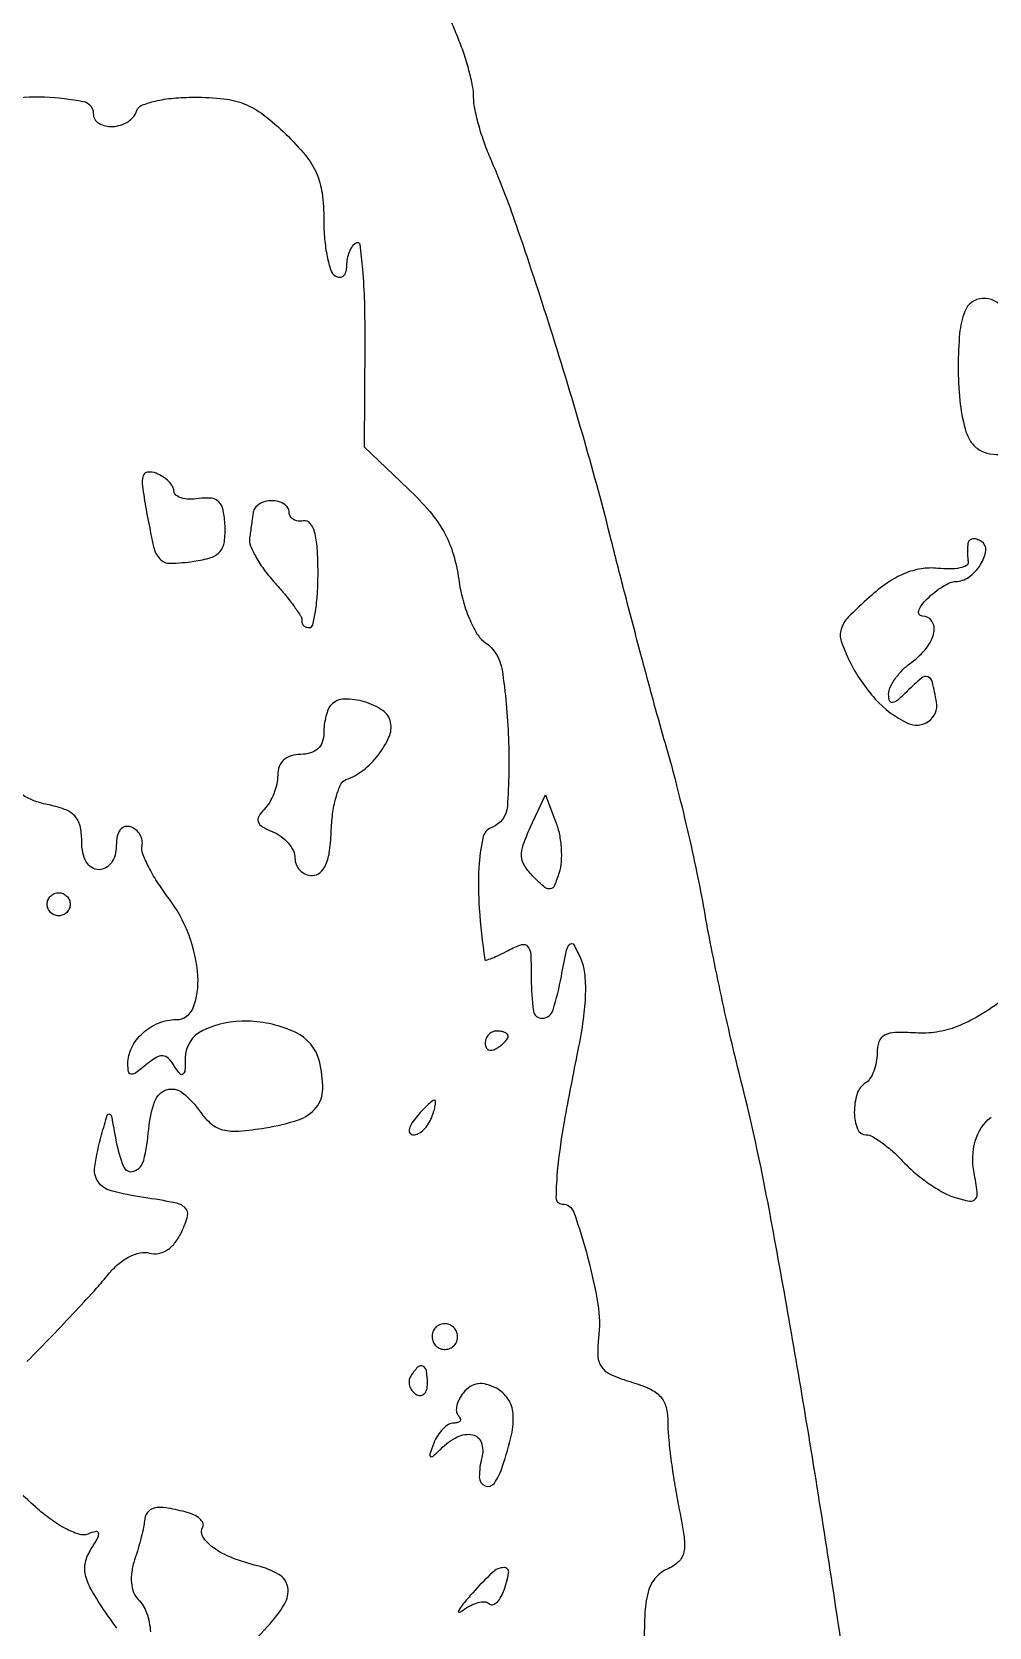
# Model space of a CAD drawing. Extents: x 0 to 5034, y 0 to 2560.
# Drawn here: x 2773.7 to 2856.7, y 1594.3 to 1732.7 of the extents above; entities that cross this region are included whole.
import ezdxf

# ---------------------------------------------------------------- set-up
doc = ezdxf.new("R2010")
doc.units = 0

msp = doc.modelspace()

# ---------------------------------------------------------------- linework, layer by layer
for points in [[(2844.205039, 1590.736801, 0.004952), (2840.957488, 1611.648768, 0.004932), (2837.681401, 1630.304507, 0.01627), (2835.002407, 1642.5, -0.006033), (2834.233613, 1645.686991, -0.003588), (2833.391101, 1649.5, -0.003591), (2832.605698, 1653.313671, -0.006191), (2832.014222, 1656.5, 0.009073), (2831.403756, 1659.686194, 0.00523), (2830.559286, 1663.5, 0.005224), (2829.631025, 1667.312761, 0.008709), (2828.760312, 1670.5, -0.00419), (2827.784821, 1673.947905, -0.001686), (2826.507218, 1678.675, -0.001668), (2825.165237, 1683.775862, -0.002111), (2823.960462, 1688.5, 0.008948), (2821.608008, 1697.224407, 0.00633), (2818.668402, 1706.935711, 0.006186), (2815.712873, 1715.8854, 0.019437), (2813.423675, 1721.783927, -0.018807), (2812.878686, 1723.182959, -0.016853), (2812.418204, 1724.670768, -0.017158), (2812.095806, 1726.034561, -0.049496), (2812, 1727, 0.048166), (2811.906777, 1727.965491, 0.016751), (2811.593196, 1729.329232, 0.01646), (2811.145273, 1730.817046, 0.018435), (2810.615137, 1732.216073, -0.007817), (2810.021463, 1733.687692, -0.005127)], [(2771.233136, 1726.862444, -0.04023), (2774.785856, 1727.022573, -0.039241), (2778.133522, 1726.639898, -0.35896), (2779, 1725.588484, 0.265637), (2779.486774, 1724.736896, 0.150623), (2780.67742, 1724.454048, 0.12124), (2782.016254, 1724.878585, 0.176984), (2782.779124, 1725.837373, -0.220294), (2783.213099, 1726.298187, -0.038406), (2784.381937, 1726.666099, -0.034611), (2785.950208, 1726.917544, -0.02245), (2787.785726, 1727, -0.027813), (2790.337798, 1726.857927, -0.068228), (2792.15611, 1726.398534, -0.068466), (2793.779951, 1725.467848, -0.028164), (2795.702393, 1723.803833, -0.02747), (2797.405208, 1721.9616, -0.068609), (2798.367547, 1720.406544, -0.071897), (2798.848193, 1718.693922, -0.032527), (2799, 1716.36285, 0.021886), (2799.073164, 1714.692194, 0.028829), (2799.29375, 1713.183401, 0.028974), (2799.61153, 1711.992407, 0.176434), (2800, 1711.5, 0.131946), (2800.379909, 1711.386134, 0.190139), (2800.70625, 1711.504138, 0.14379), (2800.926373, 1711.853366, 0.069308), (2801, 1712.381966, -0.048723), (2801.05965, 1712.992644, -0.047115), (2801.236439, 1713.587468, -0.050906), (2801.49628, 1714.080802, -0.108097), (2801.804899, 1714.379421, -0.544935), (2802.122353, 1714.228292, -0.010409), (2802.357233, 1712.057252, -0.014967), (2802.518513, 1709.231779, -0.00828), (2802.554899, 1705.77561), (2802.5, 1696.674345), (2806.317689, 1693.041959, -0.026045), (2808.1852, 1691.069945, -0.049522), (2809.430779, 1689.276914, -0.054478), (2810.22501, 1687.394879, -0.039308), (2810.704616, 1685.165583, 0.032434), (2811.049477, 1683.448272, 0.033569), (2811.610803, 1681.810222, 0.0357), (2812.290908, 1680.466757, 0.104694), (2812.99321, 1679.710796, -0.204709), (2814.464221, 1677.329766, -0.02815), (2815.019452, 1671.395095, -0.026331), (2814.926961, 1665.485325, -0.291914), (2813.586943, 1663.671737, 0.254905), (2812.789064, 1662.734417, 0.037865), (2812.454981, 1660.185715, 0.032073), (2812.488513, 1656.649951, 0.016185), (2812.960294, 1652.214816, 0.463503), (2813.063832, 1652.149266, 0.015955), (2813.575836, 1652.327826, 0.019785), (2814.230017, 1652.609846, 0.011201), (2815, 1653, -0.041148), (2816.148479, 1653.498, -0.313732), (2816.684259, 1653.343286, -0.160238), (2816.951415, 1652.641816, -0.01153), (2817, 1650.535184, 0.034223), (2817.191523, 1647.740317, 0.396648), (2817.972065, 1647.11076, 0.3067), (2818.886656, 1647.837855, 0.02963), (2819.610109, 1650.73524, -0.005378), (2820.06246, 1653.011127, -0.151389), (2820.352017, 1653.531893, -0.489355), (2820.685162, 1653.482448, -0.023394), (2821.269695, 1652.321615, -0.07838), (2821.617864, 1651.029776, -0.033809), (2821.687985, 1649.24314, -0.027561), (2821.501607, 1647.01555, -0.015451), (2821.043137, 1644.336375, 0.005385), (2819.853953, 1638.14004, 0.019186), (2819.288428, 1634.140739, 0.023228), (2819.143423, 1631.538161, 0.416914), (2819.676649, 1631, -0.318716), (2820.687105, 1630.28308, -0.018057), (2821.885264, 1626.417101, -0.02601), (2822.768573, 1622.321472, -0.069426), (2822.833496, 1619.34104, 0.042172), (2822.782424, 1617.772861, 0.149513), (2823.122319, 1616.837549, 0.131062), (2823.958721, 1616.182, 0.029395), (2825.677815, 1615.563514, -0.034175), (2827.272443, 1614.972548, -0.10334), (2828.204081, 1614.294451, -0.124444), (2828.689401, 1613.380296, -0.06113), (2828.845951, 1612.063514, 0.024511), (2828.904788, 1610.763786, 0.008325), (2829.114166, 1608.883535, 0.008256), (2829.41485, 1606.810801, 0.009408), (2829.772614, 1604.83788, -0.011622), (2830.252876, 1602.120979, -0.084056), (2830.231712, 1600.798238, -0.163772), (2829.769815, 1599.969323, -0.079682), (2828.743366, 1599.29869, 0.118034), (2827.721475, 1598.514271, 0.108916), (2827.128389, 1597.32962, 0.052488), (2826.841246, 1595.325463, 0.008916), (2826.765512, 1591.46081, 0.006909)], [(2773.25, 1617.337499, 0.003737), (2775.393685, 1619.531468, 0.003793), (2777.493494, 1621.746296, 0.003691), (2779.290867, 1623.699877, 0.015545), (2780.323597, 1624.912848, -0.047907), (2781.168508, 1625.784254, -0.057125), (2782.118422, 1626.421606, -0.065289), (2783.057437, 1626.7606, -0.118509), (2783.869117, 1626.744478, 0.108429), (2784.668137, 1626.712688, 0.102319), (2785.425749, 1627.015444, 0.085054), (2786.107044, 1627.654995, 0.051635), (2786.680649, 1628.603045, 0.04524), (2787.185029, 1629.982581, 0.281609), (2786.97969, 1630.673459, 0.137168), (2786.103654, 1631.107774, 0.009694), (2783.385128, 1631.569497, -0.025651), (2780.540929, 1632.14646, -0.183608), (2779.415094, 1632.941064, -0.19062), (2779.124181, 1634.264962, -0.027966), (2779.72528, 1637, -0.003728), (2780.218447, 1638.716905, -0.442141), (2780.404378, 1638.806957, -0.255172), (2780.578609, 1638.595661, -0.002282), (2780.971446, 1636.5, 0.050412), (2781.622078, 1634.249873, 0.399614), (2782.52025, 1633.839869, 0.257084), (2783.375539, 1634.785238, 0.036071), (2783.810365, 1637.479107, -0.06066), (2784.317556, 1639.869324, -0.234467), (2785.364611, 1640.904966, -0.256011), (2786.743728, 1640.651228, -0.069255), (2788.310588, 1638.966961, 0.063907), (2789.245549, 1637.940235, 0.117596), (2790.247424, 1637.430831, 0.080252), (2791.630601, 1637.325357, 0.01863), (2793.952979, 1637.608472, 0.040492), (2796.808807, 1638.305842, 0.143841), (2798.341335, 1639.368238, 0.170316), (2798.910963, 1640.970848, 0.062587), (2798.617166, 1643.389197, 0.225161), (2796.570103, 1645.87534, 0.103821), (2792.393728, 1646.86255, 0.116803), (2788.493617, 1646.042135, 0.288609), (2786.984687, 1643.682612, -0.012827), (2786.948503, 1642.575378, -0.211196), (2786.783298, 1642.253819, -0.415121), (2786.528666, 1642.281175, -0.028172), (2786.060903, 1642.935698, 0.050531), (2785.518034, 1643.627794, 0.190605), (2785.026082, 1643.852214, 0.156052), (2784.448336, 1643.699562, 0.03121), (2783.576215, 1643.063253, -0.015622), (2782.708275, 1642.387576, -0.177487), (2782.297115, 1642.269823, -0.3412), (2782.064219, 1642.478253, -0.04582), (2782, 1643.177555, -0.118357), (2782.335086, 1644.573296, -0.090543), (2783.290587, 1645.825429, -0.087137), (2784.665999, 1646.69646, -0.097987), (2786.2, 1647, 0.313988), (2787.678259, 1648.029842, 0.105684), (2788.074055, 1650.773904, 0.074163), (2787.288192, 1654.36583, 0.072164), (2785.484523, 1657.609178, -0.020521), (2784.540856, 1658.957732, -0.025792), (2783.785951, 1660.282471, -0.025455), (2783.280724, 1661.427675, -0.147927), (2783.234523, 1662.078569, 0.105195), (2783.240908, 1662.560628, 0.08698), (2783.054829, 1663.040528, 0.083493), (2782.707376, 1663.444748, 0.085893), (2782.25, 1663.708333, 0.152494), (2781.749484, 1663.732772, 0.16683), (2781.345, 1663.465167, 0.112847), (2781.084314, 1662.89818, 0.051598), (2781, 1662.083333, -0.066838), (2780.890607, 1661.268645, -0.089505), (2780.57, 1660.597222, -0.105629), (2780.084669, 1660.157357, -0.132217), (2779.5, 1660, -0.141122), (2778.878287, 1660.17904, -0.119051), (2778.398515, 1660.670833, -0.087987), (2778.098069, 1661.467786, -0.046282), (2778, 1662.525, 0.057239), (2777.85174, 1663.815868, 0.134881), (2777.393564, 1664.66087, 0.116012), (2776.515712, 1665.229523, 0.036622), (2775, 1665.65, -0.041805), (2773.797417, 1665.997054, -0.063306), (2772.83824, 1666.509851, -0.080614)], [(2858.050163, 1648.805502, -0.022448), (2855.834389, 1647.324456, -0.044081), (2853.932238, 1646.390986, -0.053282), (2852.159642, 1645.916308, -0.055664), (2850.35316, 1645.836828, 0.021938), (2848.582345, 1645.878229, 0.115432), (2847.646406, 1645.638906, 0.1924), (2847.164795, 1645.079102, 0.082763), (2847, 1644.090343, -0.046174), (2846.925936, 1643.290044, -0.045997), (2846.70625, 1642.515852, -0.049989), (2846.38361, 1641.878035, -0.112726), (2846, 1641.5, 0.180495), (2845.261768, 1640.548951, 0.078547), (2845.02527, 1638.942423, 0.090605), (2845.302945, 1637.508866, 0.308994), (2846.047749, 1637, -0.131487), (2846.589076, 1636.855141, -0.026337), (2847.434633, 1636.30645, -0.026172), (2848.377761, 1635.54284, -0.021814), (2849.297749, 1634.63898, 0.030552), (2850.304855, 1633.683513, 0.023513), (2851.510412, 1632.765161, 0.024023), (2852.723178, 1632.011669, 0.050974), (2853.737697, 1631.575497, 0.028592), (2855.025066, 1631.250872, 0.281205), (2855.526916, 1631.438857, 0.202464), (2855.688738, 1632.036063, 0.015621), (2855.408101, 1633.709496, -0.118342), (2855.513014, 1636.455168, -0.154404), (2856.883177, 1638.545721, -0.132578)], [(2781.050964, 1594.22071, -0.013257), (2780.062688, 1595.592076, -0.017946), (2778.828984, 1597.55093, -0.074739), (2778.31676, 1598.844778, -0.117141), (2778.322624, 1599.918906, -0.080063), (2778.798055, 1601.048243, 0.011155), (2779.403628, 1602.067859, 0.180617), (2779.464705, 1602.455569, 0.423021), (2779.248138, 1602.594161, 0.033838), (2778.528075, 1602.3724, -0.173996), (2777.750115, 1602.355387, -0.042126), (2776.549719, 1602.872668, -0.037663), (2775.174896, 1603.746865, -0.027842), (2773.792708, 1604.904772, 0.017372), (2772.440408, 1606.086673, 0.02153)], [(2791.899232, 1591.655757, -0.030977), (2794.135265, 1594.375565, 0.049922), (2795.588881, 1596.286658, 0.181392), (2795.874606, 1597.759452, 0.221211), (2795.112426, 1598.867166, 0.074694), (2793.25, 1599.618835, -0.034317), (2791.055787, 1600.305045, -0.061787), (2789.399424, 1601.19946, -0.097203), (2788.504507, 1602.143941, -0.287077), (2788.499763, 1602.999617, 0.249611), (2788.521405, 1603.335474, 0.111265), (2788.246241, 1603.700081, 0.071498), (2787.702197, 1604.041119, 0.040372), (2786.965838, 1604.298683, 0.023288), (2785.299092, 1604.652563, 0.096663), (2784.275978, 1604.621775, 0.186115), (2783.696413, 1604.233027, 0.139085), (2783.44078, 1603.5, -0.0379), (2783.368175, 1602.965109, -0.009394), (2783.16686, 1602.103243, -0.009554), (2782.898253, 1601.122639, -0.009448), (2782.591444, 1600.149337, 0.044675), (2782.342983, 1599.111459, 0.058835), (2782.315613, 1598.13927, 0.068107), (2782.505452, 1597.311332, 0.106398), (2782.900663, 1596.699337, -0.11382), (2783.63231, 1595.529049, -0.064529), (2783.971234, 1593.884042, -0.077952)]]:
    msp.add_lwpolyline(points, format="xyb")
for points in [[(2854.606989, 1708.418213, 0.068764), (2854.162949, 1706.514014, 0.023523), (2854.035851, 1703.675502, 0.023927), (2854.18533, 1700.696499, 0.040987), (2854.630286, 1698.25, 0.066118), (2855.045414, 1697.251131, 0.100128), (2855.667883, 1696.549259, 0.098819), (2856.520764, 1696.138644, 0.063007), (2857.616631, 1696, 0.064421), (2858.928184, 1696.169687, 0.204641), (2859.611453, 1696.701109, 0.112867), (2859.929394, 1697.80151, 0.014123), (2860, 1700.300635, 0.054032), (2859.487443, 1705.029853, 0.092887), (2857.944757, 1708.666859, 0.268044), (2856.154271, 1709.555327, 0.293309)], [(2783.588855, 1691.234918, 0.009369), (2784.237304, 1687.989862, 0.133285), (2784.779157, 1686.951533, 0.215683), (2785.677311, 1686.571847, 0.030216), (2787.735442, 1686.747863, 0.037922), (2789.205269, 1687.078916, 0.139541), (2789.997204, 1687.591715, 0.148026), (2790.374383, 1688.425213, 0.044528), (2790.433518, 1689.831132, 0.035015), (2790.274617, 1691.183512, 0.146517), (2789.901933, 1691.903012, 0.179904), (2789.245505, 1692.216796, 0.058602), (2788.154048, 1692.187142, -0.041832), (2787.329048, 1692.137071, -0.066873), (2786.632752, 1692.246972, -0.094552), (2786.165305, 1692.48952, -0.229827), (2786, 1692.830153, 0.134618), (2785.887783, 1693.239399, 0.062188), (2785.546895, 1693.679108, 0.055031), (2785.04752, 1694.080593, 0.050242), (2784.457516, 1694.377929, 0.114085), (2783.715329, 1694.481928, 0.31295), (2783.329558, 1694.16057, 0.101198), (2783.268825, 1693.267992, 0.011181)], [(2792.875, 1691, -0.002675), (2792.813431, 1690.527975, -0.001306), (2792.73011, 1689.926563, -0.001295), (2792.640201, 1689.301541, -0.001876), (2792.557288, 1688.75, 0.137318), (2792.635886, 1688.097966, 0.031102), (2793.130668, 1687.086829, 0.029963), (2793.869446, 1685.952221, 0.025202), (2794.779839, 1684.84346, -0.012224), (2795.698005, 1683.782591, -0.017371), (2796.456963, 1682.792949, -0.013467), (2797.024895, 1681.949407, -0.184178), (2797.097551, 1681.59346, 0.129492), (2797.119007, 1681.367407, 0.120713), (2797.248968, 1681.174329, 0.105299), (2797.47089, 1681.044819, 0.079778), (2797.75, 1681, 0.345058), (2798.044642, 1681.23082, 0.021286), (2798.279687, 1682.395313, 0.024317), (2798.445942, 1683.929028, 0.01484), (2798.5, 1685.75, 0.015767), (2798.432319, 1687.89573, 0.052018), (2798.197368, 1689.289474, 0.10373), (2797.802835, 1690.051635, 0.277782), (2797.25, 1690.25, -0.077768), (2796.772455, 1690.229849, -0.10725), (2796.367188, 1690.367188, -0.125576), (2796.098139, 1690.638866, -0.133456), (2796, 1691, 0.148195), (2795.884432, 1691.381354, 0.098894), (2795.559375, 1691.70625, 0.082425), (2795.073457, 1691.925306, 0.064853), (2794.5, 1692, 0.063837), (2793.917214, 1691.925289, 0.0743), (2793.403906, 1691.70625, 0.086036), (2793.036485, 1691.381843, 0.138752)], [(2854.881579, 1688.309017, 0.025437), (2854.846544, 1687.93931, 0.014881), (2854.840377, 1687.494395, 0.014859), (2854.860769, 1687.047676, 0.024348), (2854.907611, 1686.671903, -0.326577), (2854.761334, 1686.375629, -0.070506), (2854.189047, 1686.173133, -0.048621), (2853.319344, 1686.083989, -0.027379), (2852.258587, 1686.136824, 0.066215), (2850.819354, 1686.096911, 0.059645), (2849.385542, 1685.685994, 0.051333), (2847.909948, 1684.878276, 0.031114), (2846.342701, 1683.647764, 0.015859), (2844.494226, 1681.892502, 0.11954), (2843.877459, 1680.867284, 0.15872), (2843.889287, 1679.808846, 0.034201), (2844.602716, 1678.094556, 0.06737), (2846.845955, 1674.796389, 0.099621), (2849.642807, 1672.712298, 0.270808), (2851.474714, 1672.872305, 0.289584), (2852.154931, 1674.522442, 0.015782), (2851.792363, 1676.272226, 0.248743), (2851.402208, 1676.713965, 0.274284), (2850.846095, 1676.615258, 0.018585), (2849.619048, 1675.47619, -0.016666), (2848.801998, 1674.711865, -0.139513), (2848.34935, 1674.497934, -0.368323), (2848.090404, 1674.653696, -0.081039), (2848, 1675.207812, -0.111748), (2848.140315, 1675.82779, -0.044135), (2848.5875, 1676.585168, -0.040854), (2849.234767, 1677.348606, -0.040366), (2850, 1678, 0.069265), (2851.278492, 1679.222052, 0.110839), (2851.931067, 1680.576858, 0.207854), (2851.749938, 1681.562337, 0.249799), (2850.928571, 1682, -0.244067), (2850.663753, 1682.137455, -0.226652), (2850.6125, 1682.440625, -0.093008), (2850.853737, 1682.922937, -0.034046), (2851.357143, 1683.5, -0.028676), (2852.001134, 1684.074075, -0.030301), (2852.695282, 1684.559375, -0.031794), (2853.340344, 1684.900131, -0.106001), (2853.806127, 1685, 0.159941), (2854.96295, 1685.379762, 0.090919), (2855.982566, 1686.463191, 0.111427), (2856.426949, 1687.673865, 0.294896), (2856.048558, 1688.469989, 0.06131), (2855.638473, 1688.658613, 0.111892), (2855.273228, 1688.690022, 0.158884), (2855.012087, 1688.563165, 0.166029)], [(2799.639155, 1674.305822, 0.099897), (2799.393043, 1673.93526, 0.033553), (2799.187752, 1673.315877, 0.031824), (2799.047126, 1672.582064, 0.031439), (2799, 1671.833333, -0.086866), (2798.864756, 1671.060746, -0.121151), (2798.477273, 1670.479167, -0.114358), (2797.844743, 1670.121842, -0.071747), (2797, 1670, 0.071699), (2796.161565, 1669.879149, 0.112093), (2795.527778, 1669.525, 0.120036), (2795.137008, 1668.952652, 0.090275), (2795, 1668.2, -0.055163), (2794.914248, 1667.425102, -0.038709), (2794.656455, 1666.585205, -0.039129), (2794.278495, 1665.809519, -0.06353), (2793.830484, 1665.230484, 0.063955), (2793.360235, 1664.621643, 0.228113), (2793.32129, 1664.144129, 0.171158), (2793.682299, 1663.720882, 0.034858), (2794.580484, 1663.280484, -0.061809), (2795.314459, 1662.870267, -0.059576), (2795.936142, 1662.288642, -0.064489), (2796.358072, 1661.631623, -0.110968), (2796.5, 1661, 0.099038), (2796.614514, 1660.427543, 0.097945), (2796.940625, 1659.940625, 0.097945), (2797.427543, 1659.614514, 0.099038), (2798, 1659.5, 0.178642), (2798.683619, 1659.752298, 0.117705), (2799.182247, 1660.437107, 0.067202), (2799.502614, 1661.637424, 0.021931), (2799.654483, 1663.468161, -0.02586), (2799.795033, 1665.01489, -0.0355), (2800.09064, 1666.379693, -0.038403), (2800.481597, 1667.4151, -0.205637), (2800.92234, 1667.807447, 0.087749), (2802.393254, 1668.604912, 0.059052), (2803.74158, 1669.965209, 0.061719), (2804.656741, 1671.49286, 0.153704), (2804.799949, 1672.772736, 0.197995), (2804.115178, 1673.807671, 0.076794), (2802.532047, 1674.556946, 0.076592), (2800.791942, 1674.794849, 0.194495)], [(2819.41861, 1659.743563, -0.023425), (2819.006277, 1658.628443, -0.25357), (2818.643544, 1658.339227, -0.225351), (2818.172553, 1658.467987, -0.018812), (2817.219875, 1659.351553, -0.051269), (2816.444538, 1660.304582, -0.129668), (2816.163505, 1661.145288, -0.100942), (2816.301117, 1662.147203, -0.024102), (2816.93726, 1663.71306), (2818.229213, 1666.5), (2819.135995, 1664.10507, -0.042616), (2819.437408, 1663.043964, -0.03173), (2819.593061, 1661.835969, -0.03241), (2819.592956, 1660.669513, -0.060685)], [(2777, 1657, -0.099038), (2776.923658, 1656.618362, -0.097945), (2776.70625, 1656.29375, -0.097945), (2776.381638, 1656.076342, -0.099038), (2776, 1656, -0.099038), (2775.618362, 1656.076342, -0.097945), (2775.29375, 1656.29375, -0.097945), (2775.076342, 1656.618362, -0.099038), (2775, 1657, -0.099038), (2775.076342, 1657.381638, -0.097945), (2775.29375, 1657.70625, -0.097945), (2775.618362, 1657.923658, -0.099038), (2776, 1658, -0.099038), (2776.381638, 1657.923658, -0.097945), (2776.70625, 1657.70625, -0.097945), (2776.923658, 1657.381638, -0.099038)], [(2813, 1644.940983, 0.108972), (2813.078288, 1644.586039, 0.182303), (2813.29375, 1644.3746, 0.161196), (2813.6179, 1644.343488, 0.082592), (2814, 1644.5, 0.029505), (2814.382774, 1644.768994, 0.035638), (2814.70625, 1645.066025, 0.038439), (2814.934461, 1645.34829, 0.151918), (2815, 1645.559017, 0.210953), (2814.92554, 1645.727648, 0.081139), (2814.70625, 1645.870461, 0.061769), (2814.382849, 1645.967655, 0.042167), (2814, 1646, 0.105053), (2813.618444, 1645.918938, 0.099167), (2813.29375, 1645.688914, 0.09642), (2813.076123, 1645.345238, 0.093332)], [(2807, 1638.5, 0.035237), (2806.57205, 1637.903434, 0.100348), (2806.396714, 1637.425778, 0.22275), (2806.484197, 1637.128897, 0.214681), (2806.770566, 1637, 0.125677), (2807.201557, 1637.11007, 0.064053), (2807.656816, 1637.440625, 0.05745), (2808.065988, 1637.926337, 0.054778), (2808.361626, 1638.5, 0.019009), (2808.557685, 1639.075405, 0.034664), (2808.666459, 1639.559375, 0.044074), (2808.688496, 1639.904913, 0.407084), (2808.59106, 1640, 0.176553), (2808.395857, 1639.928855, 0.014236), (2807.980891, 1639.559375, 0.017822), (2807.50208, 1639.074599, 0.012711)], [(2808.552786, 1620.08541, 0.099038), (2808.401684, 1619.679226, 0.097945), (2808.417584, 1619.244476, 0.097945), (2808.597789, 1618.848514, 0.099038), (2808.91459, 1618.552786, 0.099038), (2809.320774, 1618.401684, 0.097945), (2809.755524, 1618.417584, 0.097945), (2810.151486, 1618.597789, 0.099038), (2810.447214, 1618.91459, 0.099038), (2810.598316, 1619.320774, 0.097945), (2810.582416, 1619.755524, 0.097945), (2810.402211, 1620.151486, 0.099038), (2810.08541, 1620.447214, 0.099038), (2809.679226, 1620.598316, 0.097945), (2809.244476, 1620.582416, 0.097945), (2808.848514, 1620.402211, 0.099038)], [(2806.542705, 1616.069098, 0.108373), (2806.401101, 1615.665803, 0.099685), (2806.434921, 1615.22714, 0.095498), (2806.639411, 1614.820631, 0.090427), (2806.983688, 1614.510081, 0.136093), (2807.36964, 1614.397824, 0.190788), (2807.701458, 1614.524436, 0.140899), (2807.925389, 1614.890269, 0.067432), (2808, 1615.440983, 0.039415), (2807.914842, 1616.519563, 0.25701), (2807.592818, 1616.933879, 0.315493), (2807.13314, 1616.838655, 0.050477)], [(2811.113681, 1614.636977, 0.051598), (2810.742991, 1614.082886, 0.067236), (2810.532683, 1613.510739, 0.08292), (2810.506294, 1613.00869, 0.169715), (2810.675343, 1612.657991, -0.096381), (2810.844514, 1612.407086, -0.241843), (2810.828768, 1612.193285, -0.192895), (2810.633049, 1612.047076, -0.065215), (2810.273655, 1612, 0.137165), (2809.819271, 1611.872959, 0.061846), (2809.329552, 1611.485938, 0.054543), (2808.881183, 1610.919405, 0.049227), (2808.547743, 1610.25, 0.008433), (2808.20717, 1609.307933, 0.309425), (2808.265306, 1609.097977, 0.377046), (2808.461353, 1609.10202, 0.009992), (2809.140754, 1609.75, -0.076035), (2810.584689, 1610.80265, -0.172938), (2811.903955, 1610.982739, -0.267031), (2812.668644, 1610.300188, -0.145), (2812.710511, 1609.000996, 0.062986), (2812.490431, 1607.317246, 0.305579), (2812.998574, 1606.556625, 0.355514), (2813.797742, 1606.798998, 0.068163), (2814.516861, 1608.261247, 0.023013), (2815.28476, 1610.983651, 0.077569), (2815.421254, 1612.822841, 0.127136), (2814.978918, 1614.098964, 0.123832), (2813.970241, 1615.015926, 0.054638), (2813.113657, 1615.360274, 0.101585), (2812.369929, 1615.412858, 0.111554), (2811.712516, 1615.169841, 0.075595)], [(2811.92061, 1597.276318, 0.008573), (2811.071921, 1596.290618, 0.047623), (2810.678707, 1595.714037, 0.656813), (2810.758882, 1595.610507, 0.100302), (2811.092009, 1595.771585, -0.04217), (2811.748041, 1596.188418, -0.057145), (2812.402736, 1596.440528, -0.070863), (2812.959571, 1596.503112, -0.191239), (2813.318471, 1596.348196, 0.231668), (2813.612543, 1596.247438, 0.141445), (2813.956631, 1596.395452, 0.085243), (2814.306197, 1596.799311, 0.044274), (2814.6, 1597.4, 0.050498), (2815.036369, 1599.004791, 0.477367), (2814.624805, 1599.468243, 0.180375), (2813.634695, 1599.046079, 0.020716)]]:
    msp.add_lwpolyline(points, format="xyb", close=True)

doc.saveas('drawing.dxf')
